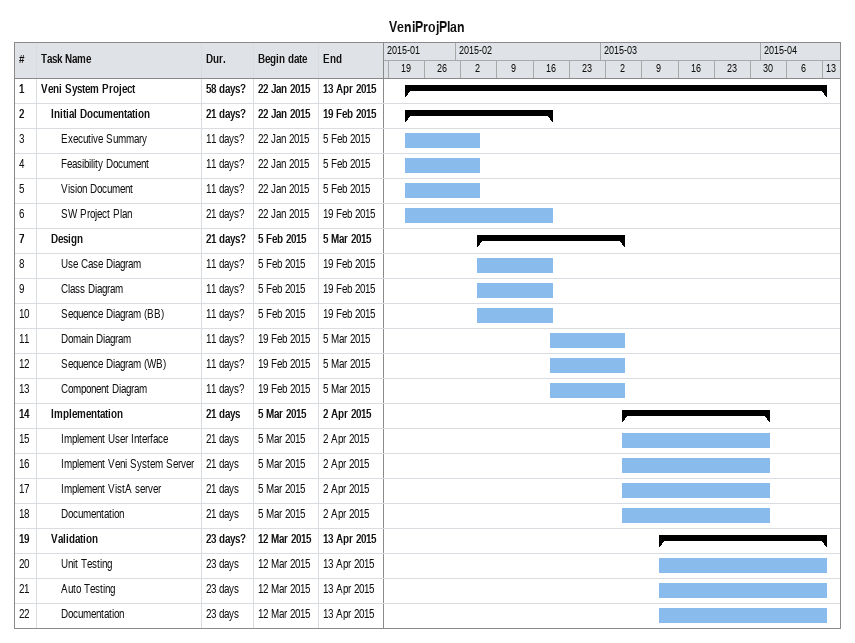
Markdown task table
VeniProjPlan

| ID | Level | Task | Duration | Start | Finish |
|---|---|---|---|---|---|
| 1 | 1 | **Veni System Project** | 58d? | 2015-01-22 | 2015-04-13 |
| 2 | 2 | **Initial Documentation** | 21d? | 2015-01-22 | 2015-02-19 |
| 3 | 3 | Executive Summary | 11d? | 2015-01-22 | 2015-02-05 |
| 4 | 3 | Feasibility Document | 11d? | 2015-01-22 | 2015-02-05 |
| 5 | 3 | Vision Document | 11d? | 2015-01-22 | 2015-02-05 |
| 6 | 3 | SW Project Plan | 21d? | 2015-01-22 | 2015-02-19 |
| 7 | 2 | **Design** | 21d? | 2015-02-05 | 2015-03-05 |
| 8 | 3 | Use Case Diagram | 11d? | 2015-02-05 | 2015-02-19 |
| 9 | 3 | Class Diagram | 11d? | 2015-02-05 | 2015-02-19 |
| 10 | 3 | Sequence Diagram (BB) | 11d? | 2015-02-05 | 2015-02-19 |
| 11 | 3 | Domain Diagram | 11d? | 2015-02-19 | 2015-03-05 |
| 12 | 3 | Sequence Diagram (WB) | 11d? | 2015-02-19 | 2015-03-05 |
| 13 | 3 | Component Diagram | 11d? | 2015-02-19 | 2015-03-05 |
| 14 | 2 | **Implementation** | 21d | 2015-03-05 | 2015-04-02 |
| 15 | 3 | Implement User Interface | 21d | 2015-03-05 | 2015-04-02 |
| 16 | 3 | Implement Veni System Server | 21d | 2015-03-05 | 2015-04-02 |
| 17 | 3 | Implement VistA server | 21d | 2015-03-05 | 2015-04-02 |
| 18 | 3 | Documentation | 21d | 2015-03-05 | 2015-04-02 |
| 19 | 2 | **Validation** | 23d? | 2015-03-12 | 2015-04-13 |
| 20 | 3 | Unit Testing | 23d | 2015-03-12 | 2015-04-13 |
| 21 | 3 | Auto Testing | 23d | 2015-03-12 | 2015-04-13 |
| 22 | 3 | Documentation | 23d | 2015-03-12 | 2015-04-13 |
